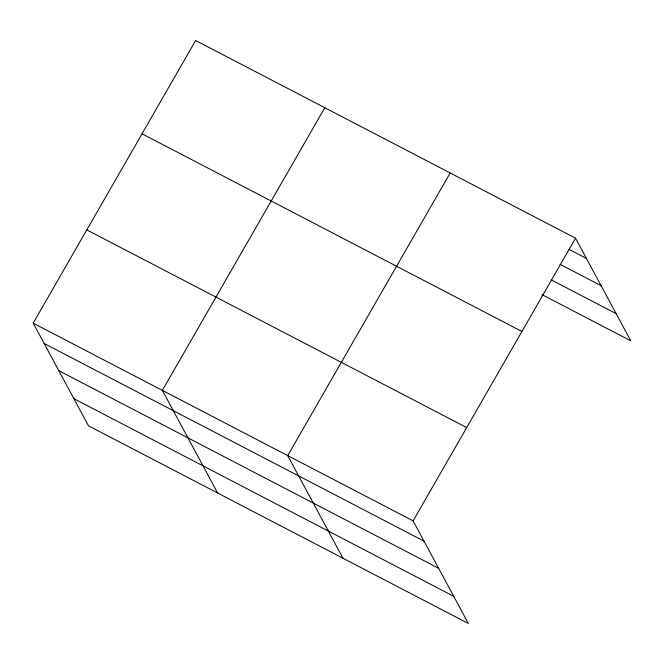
<?xml version="1.0" encoding="UTF-8"?>
<svg xmlns="http://www.w3.org/2000/svg" width="664" height="664" viewBox="0 0 664 664"><rect width="100%" height="100%" fill="white"/><g stroke="black" fill="none" stroke-linecap="round" stroke-linejoin="round"><path stroke-width="1" d="M33.2 323.169L413.091 520.858L468.352 623.488L88.461 425.798L33.2 323.169L195.648 40.512L575.539 238.202L630.8 340.831L542.04 294.642M324.812 107.726L162.365 390.382L217.626 493.012M450.175 172.964L287.728 455.62L342.989 558.25M413.091 520.858L575.539 238.202M569.081 249.448L586.47 258.495M559.918 264.239L601.094 285.669M551.203 279.851L616.167 313.657M142.038 133.788L521.929 331.477M86.81 229.893L466.701 427.583M44.131 343.462L424.022 541.152M58.756 370.637L438.655 568.326M73.829 398.632L453.728 596.322"/></g></svg>
